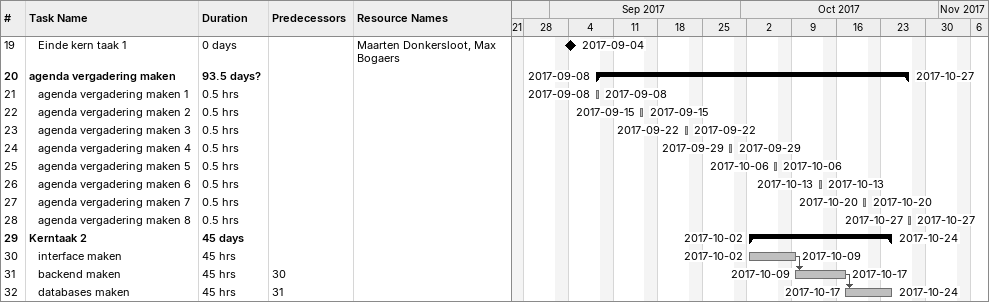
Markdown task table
| ID | Level | Task | Duration | Start | Finish | Predecessors | Resources |
|---|---|---|---|---|---|---|---|
| 19 | 2 | Einde kern taak 1 | 0d | 2017-09-04 | 2017-09-04 |  | Maarten Donkersloot, Max Bogaers |
| 20 | 1 | **agenda vergadering maken** | 93.5d? | 2017-09-08 | 2017-10-27 |  |  |
| 21 | 2 | agenda vergadering maken 1 | 0.5h | 2017-09-08 | 2017-09-08 |  |  |
| 22 | 2 | agenda vergadering maken 2 | 0.5h | 2017-09-15 | 2017-09-15 |  |  |
| 23 | 2 | agenda vergadering maken 3 | 0.5h | 2017-09-22 | 2017-09-22 |  |  |
| 24 | 2 | agenda vergadering maken 4 | 0.5h | 2017-09-29 | 2017-09-29 |  |  |
| 25 | 2 | agenda vergadering maken 5 | 0.5h | 2017-10-06 | 2017-10-06 |  |  |
| 26 | 2 | agenda vergadering maken 6 | 0.5h | 2017-10-13 | 2017-10-13 |  |  |
| 27 | 2 | agenda vergadering maken 7 | 0.5h | 2017-10-20 | 2017-10-20 |  |  |
| 28 | 2 | agenda vergadering maken 8 | 0.5h | 2017-10-27 | 2017-10-27 |  |  |
| 29 | 1 | **Kerntaak 2** | 45d | 2017-10-02 | 2017-10-24 |  |  |
| 30 | 2 | interface maken | 45h | 2017-10-02 | 2017-10-09 |  |  |
| 31 | 2 | backend maken | 45h | 2017-10-09 | 2017-10-17 | 30 |  |
| 32 | 2 | databases maken | 45h | 2017-10-17 | 2017-10-24 | 31 |  |
